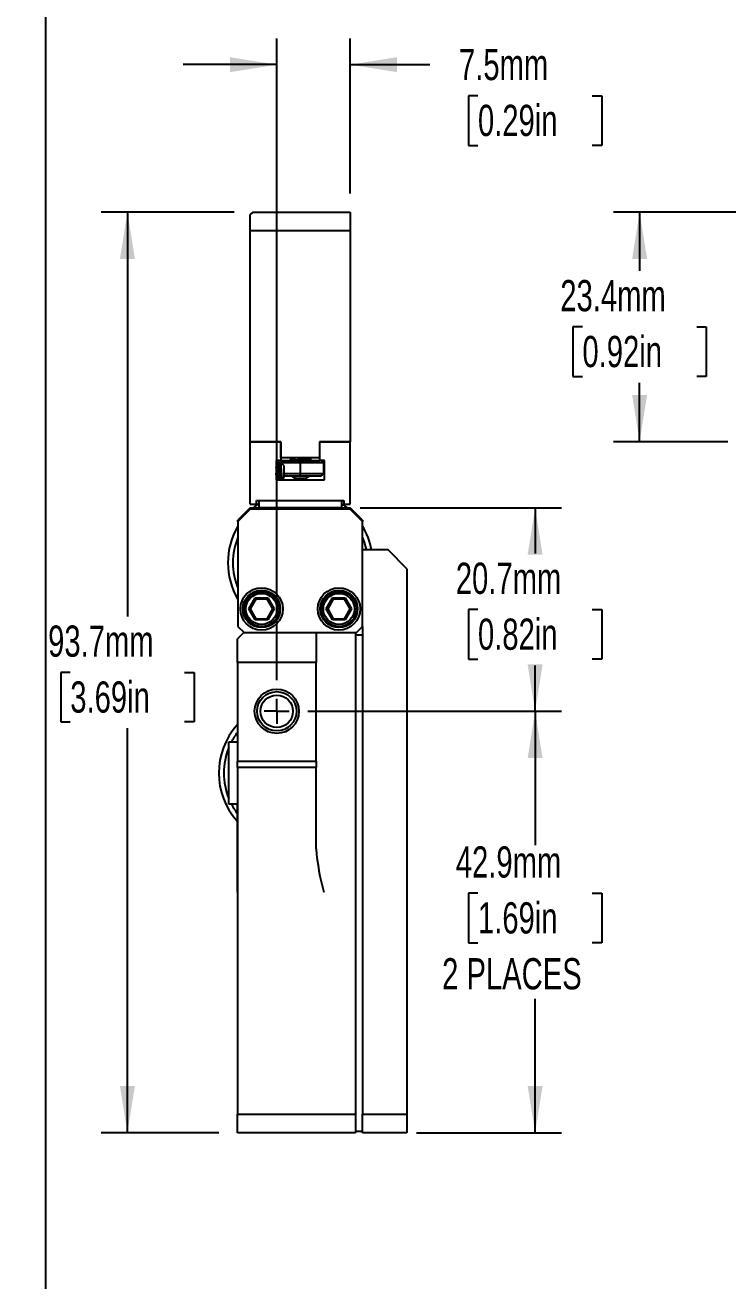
# Model space of a CAD drawing. Extents: x 0 to 278, y 1 to 215.
# Drawn here: x 0.2 to 47.9, y 57.3 to 142.5 of the extents above; entities that cross this region are included whole.
import ezdxf
from ezdxf.enums import TextEntityAlignment as Align

# ---------------------------------------------------------------- set-up
doc = ezdxf.new("R2010")
doc.units = 0
doc.layers.get('0').update_dxf_attribs({"linetype": 'CONTINUOUS'})
doc.dimstyles.new('SLDDIMSTYLE0', dxfattribs={"dimtxt": 2.116667, "dimasz": 3.175, "dimexe": 0, "dimexo": 0.0625, "dimgap": 0.529167, "dimtad": 0, "dimtih": 1, "dimtoh": 1, "dimlfac": 1.5, "dimrnd": 1e-09, "dimzin": 12, "dimsah": 1, "dimcen": 0.09, "dimazin": 3, "dimtfac": 1, "dimtofl": 0, "dimtmove": 0, "dimatfit": 3})
doc.dimstyles.new('SLDDIMSTYLE3', dxfattribs={"dimtxt": 2.116667, "dimasz": 3.175, "dimexe": 0, "dimexo": 0.0625, "dimgap": 0.529167, "dimtad": 0, "dimtih": 1, "dimtoh": 1, "dimlfac": 1.5, "dimrnd": 1e-09, "dimzin": 12, "dimsah": 1, "dimcen": 0.09, "dimazin": 3, "dimtfac": 1, "dimtmove": 0, "dimatfit": 3})

# ---------------------------------------------------------------- blocks, each defined once
blk = doc.blocks.new('_D_3')
at = {"color": 7, "linetype": 'CONTINUOUS'}
for p, q in [((49.154, 129.81), (40.111, 129.81)), ((41.889, 129.81), (41.889, 125.813)), ((38.01, 122.021), (37.367, 122.021)), ((37.367, 122.021), (37.367, 118.657)), ((45.768, 122.021), (46.411, 122.021)), ((46.411, 122.021), (46.411, 118.657)), ((37.367, 118.657), (38.01, 118.657)), ((46.411, 118.657), (45.768, 118.657)), ((41.889, 114.231), (41.889, 118.228)), ((47.884, 114.231), (40.111, 114.231))]:
    blk.add_line(p, q, dxfattribs=at)
for points in [[(41.889, 129.81), (41.381, 126.635), (42.397, 126.635)], [(41.889, 114.231), (42.397, 117.406), (41.381, 117.406)]]:
    blk.add_solid(points, dxfattribs=at)
at = {"color": 7, "linetype": 'CONTINUOUS', "width": 0.7}
for s, p in [('23.4mm', (36.507, 122.45, -4.49)), ('0.92in', (38.01, 118.657, -4.49))]:
    blk.add_text(s, height=2.1167, dxfattribs=at).set_placement(p, align=Align.BOTTOM_LEFT)
blk = doc.blocks.new('_D_8')
at = {"color": 7, "linetype": 'CONTINUOUS'}
for p, q in [((19.388, 95.943), (36.578, 95.943)), ((34.8, 95.943), (34.8, 86.852)), ((30.922, 83.601), (30.278, 83.601)), ((30.278, 83.601), (30.278, 80.237)), ((38.679, 83.601), (39.323, 83.601)), ((39.323, 83.601), (39.323, 80.237)), ((30.278, 80.237), (30.922, 80.237)), ((39.323, 80.237), (38.679, 80.237)), ((34.8, 67.354), (34.8, 76.445)), ((26.756, 67.354), (36.578, 67.354))]:
    blk.add_line(p, q, dxfattribs=at)
for points in [[(34.8, 95.943), (34.292, 92.768), (35.308, 92.768)], [(34.8, 67.354), (35.308, 70.529), (34.292, 70.529)]]:
    blk.add_solid(points, dxfattribs=at)
at = {"color": 7, "linetype": 'CONTINUOUS', "width": 0.7}
for s, p in [('42.9mm', (29.418, 84.03, -22.945)), ('1.69in', (30.922, 80.237, -22.945)), ('2 PLACES', (28.489, 76.445, -22.945))]:
    blk.add_text(s, height=2.1167, dxfattribs=at).set_placement(p, align=Align.BOTTOM_LEFT)
blk = doc.blocks.new('_D_9')
at = {"color": 7, "linetype": 'CONTINUOUS'}
for p, q in [((14.377, 129.81), (5.361, 129.81)), ((7.139, 129.81), (7.139, 102.374)), ((3.261, 98.582), (2.617, 98.582)), ((2.617, 98.582), (2.617, 95.219)), ((11.018, 98.582), (11.662, 98.582)), ((11.662, 98.582), (11.662, 95.219)), ((2.617, 95.219), (3.261, 95.219)), ((7.139, 67.354), (7.139, 94.79)), ((11.662, 95.219), (11.018, 95.219)), ((13.334, 67.354), (5.361, 67.354))]:
    blk.add_line(p, q, dxfattribs=at)
for points in [[(7.139, 129.81), (6.631, 126.635), (7.647, 126.635)], [(7.139, 67.354), (7.647, 70.529), (6.631, 70.529)]]:
    blk.add_solid(points, dxfattribs=at)
at = {"color": 7, "linetype": 'CONTINUOUS', "width": 0.7}
for s, p in [('93.7mm', (1.758, 99.011, -22.945)), ('3.69in', (3.261, 95.219, -22.945))]:
    blk.add_text(s, height=2.1167, dxfattribs=at).set_placement(p, align=Align.BOTTOM_LEFT)
blk = doc.blocks.new('_D_10')
at = {"color": 7, "linetype": 'CONTINUOUS'}
for p, q in [((17.271, 98.06), (17.271, 141.588)), ((22.251, 131.08), (22.251, 141.588)), ((17.271, 139.81), (10.921, 139.81)), ((22.251, 139.81), (27.645, 139.81)), ((30.922, 137.699), (30.278, 137.699)), ((30.278, 137.699), (30.278, 134.335)), ((38.679, 137.699), (39.323, 137.699)), ((39.323, 137.699), (39.323, 134.335)), ((30.278, 134.335), (30.922, 134.335)), ((39.323, 134.335), (38.679, 134.335))]:
    blk.add_line(p, q, dxfattribs=at)
for points in [[(17.271, 139.81), (14.096, 140.318), (14.096, 139.302)], [(22.251, 139.81), (25.426, 139.302), (25.426, 140.318)]]:
    blk.add_solid(points, dxfattribs=at)
at = {"color": 7, "linetype": 'CONTINUOUS', "width": 0.7}
for s, p in [('7.5mm', (29.634, 138.128, -22.945)), ('0.29in', (30.922, 134.335, -22.945))]:
    blk.add_text(s, height=2.1167, dxfattribs=at).set_placement(p, align=Align.BOTTOM_LEFT)
blk = doc.blocks.new('_D_11')
at = {"color": 7, "linetype": 'CONTINUOUS'}
for p, q in [((22.928, 109.745), (36.578, 109.745)), ((34.8, 109.745), (34.8, 106.637)), ((30.922, 102.844), (30.278, 102.844)), ((30.278, 102.844), (30.278, 99.481)), ((38.679, 102.844), (39.323, 102.844)), ((39.323, 102.844), (39.323, 99.481)), ((30.278, 99.481), (30.922, 99.481)), ((34.8, 95.943), (34.8, 99.052)), ((39.323, 99.481), (38.679, 99.481)), ((19.388, 95.943), (36.578, 95.943))]:
    blk.add_line(p, q, dxfattribs=at)
for points in [[(34.8, 109.745), (34.292, 106.57), (35.308, 106.57)], [(34.8, 95.943), (35.308, 99.118), (34.292, 99.118)]]:
    blk.add_solid(points, dxfattribs=at)
at = {"color": 7, "linetype": 'CONTINUOUS', "width": 0.7}
for s, p in [('20.7mm', (29.418, 103.273, -22.945)), ('0.82in', (30.922, 99.481, -22.945))]:
    blk.add_text(s, height=2.1167, dxfattribs=at).set_placement(p, align=Align.BOTTOM_LEFT)
blk = doc.blocks.new('SW_CENTERMARKSYMBOL_4')
at = {"color": 0, "linetype": 'CONTINUOUS'}
for q in [(-0.847, 0), (0, 0.847), (0, -0.847), (0.847, 0)]:
    blk.add_line((0, 0), q, dxfattribs=at)

msp = doc.modelspace()

# ---------------------------------------------------------------- linework, layer by layer
at = {"color": 7, "linetype": 'CONTINUOUS'}
for p, q in [((1.5794, 214.6454), (1.5794, 0.9032)), ((15.6471, 129.8099), (15.4778, 129.6406)), ((15.4778, 128.5399), (15.4778, 129.6406)), ((15.6471, 129.8099), (22.2511, 129.8099)), ((22.2511, 129.8099), (22.2511, 128.5399)), ((22.2511, 128.5399), (15.4778, 128.5399)), ((15.4778, 114.2313), (15.4778, 128.5399)), ((22.2511, 128.5399), (22.2511, 114.2313)), ((17.5521, 114.2313), (15.4778, 114.2313)), ((15.4778, 109.9846), (15.4778, 114.2313)), ((15.4778, 114.2313), (17.5415, 114.2313)), ((17.5415, 114.2313), (17.5415, 112.9613)), ((17.5521, 113.1306), (17.5521, 114.2313)), ((22.2511, 114.2313), (20.1768, 114.2313)), ((20.1768, 114.2313), (20.1768, 113.1306)), ((20.1874, 112.9613), (20.1874, 114.2313)), ((20.1874, 114.2313), (22.2511, 114.2313)), ((22.2511, 109.9846), (22.2511, 114.2313)), ((17.2304, 112.9613), (17.2304, 111.6489)), ((17.5415, 112.9613), (17.2304, 112.9613)), ((17.3353, 112.9274), (17.2975, 112.9274)), ((17.3656, 112.8806), (17.4463, 112.9613)), ((17.5182, 112.7919), (17.4173, 112.7919)), ((17.4865, 112.731), (17.4528, 112.731)), ((17.5307, 112.8134), (17.4777, 112.7228)), ((17.7638, 112.5983), (17.541, 112.821)), ((17.5415, 112.9613), (18.8644, 112.9613)), ((20.1768, 113.1306), (17.5521, 113.1306)), ((18.8644, 112.7919), (17.5701, 112.7919)), ((17.7638, 111.8003), (17.7638, 112.5983)), ((18.2853, 113.1306), (18.3327, 113.1029)), ((18.3327, 113.107), (18.3327, 113.0732)), ((18.8644, 112.9613), (18.8644, 112.7919)), ((18.8644, 112.9613), (20.1874, 112.9613)), ((18.8644, 112.7919), (18.8644, 112.0723)), ((20.4519, 112.7919), (18.8644, 112.7919)), ((19.4989, 112.9613), (19.5888, 113.0136)), ((19.5873, 113.113), (19.557, 113.1306)), ((19.5891, 113.0615), (19.5867, 113.0628)), ((19.5926, 113.0692), (19.5926, 113.107)), ((19.5926, 113.0187), (19.5926, 113.0565)), ((20.4985, 112.9613), (20.1874, 112.9613)), ((20.2826, 112.9613), (20.4519, 112.7919)), ((20.4519, 112.7919), (20.4519, 112.0723)), ((20.4985, 111.6489), (20.4985, 112.9613)), ((17.2304, 111.6489), (20.4985, 111.6489)), ((17.2908, 111.6489), (17.3052, 111.6736)), ((17.2975, 111.6675), (17.3353, 111.6675)), ((17.3161, 111.708), (17.3525, 111.6489)), ((17.4346, 111.6489), (17.4346, 111.8549)), ((17.5932, 111.6489), (17.6076, 111.6736)), ((17.5999, 111.6675), (17.6377, 111.6675)), ((17.631, 111.6755), (17.631, 111.6723)), ((17.635, 111.6715), (17.7638, 111.8003)), ((17.7638, 112.0723), (18.8644, 112.0723)), ((18.8644, 111.9029), (17.7638, 111.9029)), ((18.2602, 111.9029), (18.331, 111.8533)), ((18.3163, 111.9029), (18.3327, 111.8934)), ((18.331, 111.8533), (18.502, 111.7336)), ((18.3327, 111.8975), (18.3327, 111.8522)), ((19.0456, 111.7336), (18.502, 111.7336)), ((18.8644, 112.0723), (18.8644, 111.9029)), ((18.8644, 112.0723), (20.4519, 112.0723)), ((20.2826, 111.9029), (18.8644, 111.9029)), ((19.2268, 111.7336), (19.0456, 111.7336)), ((19.2268, 111.7336), (19.4687, 111.9029)), ((20.4519, 112.0723), (20.2826, 111.9029)), ((15.4778, 109.9846), (15.9011, 109.9846)), ((15.9011, 109.9846), (15.9011, 110.2386)), ((15.9011, 110.2386), (21.8278, 110.2386)), ((16.0704, 109.7453), (16.0704, 110.2386)), ((21.6584, 110.2386), (21.6584, 109.7453)), ((21.8278, 110.2386), (21.8278, 109.9846)), ((21.8278, 109.9846), (22.2511, 109.9846)), ((15.4778, 109.7453), (14.6311, 108.8986)), ((15.4778, 109.6606), (14.6311, 108.8139)), ((15.4778, 109.7453), (16.0704, 109.7453)), ((22.2511, 109.6606), (15.4778, 109.6606)), ((16.4091, 109.7453), (16.0704, 109.7453)), ((21.3198, 109.7453), (16.4091, 109.7453)), ((16.7478, 109.7453), (16.7478, 109.6606)), ((16.8441, 109.7453), (16.7953, 109.6606)), ((20.9336, 109.6606), (20.8847, 109.7453)), ((20.9811, 109.6606), (20.9811, 109.7453)), ((21.6584, 109.7453), (21.3198, 109.7453)), ((21.6584, 109.7453), (22.2511, 109.7453)), ((23.0978, 108.8986), (22.2511, 109.7453)), ((23.0978, 108.8139), (22.2511, 109.6606)), ((14.6311, 108.8139), (14.6311, 108.8986)), ((14.6311, 108.8139), (14.6311, 101.7019)), ((23.0978, 108.8986), (23.0978, 108.8139)), ((23.0978, 101.7019), (23.0978, 108.8139)), ((24.8224, 106.8873), (23.0978, 106.8873)), ((26.0924, 105.6173), (24.8224, 106.8873)), ((26.0924, 105.6173), (26.0924, 68.6239)), ((23.0999, 104.3793), (23.0978, 104.3793)), ((15.3782, 102.8873), (15.809, 103.6334)), ((15.8579, 103.5487), (15.476, 102.8873)), ((15.809, 103.6334), (15.8579, 103.5487)), ((15.809, 103.6334), (16.6705, 103.6334)), ((16.6217, 103.5487), (15.8579, 103.5487)), ((16.6217, 103.5487), (16.6705, 103.6334)), ((17.0036, 102.8873), (16.6217, 103.5487)), ((16.6705, 103.6334), (17.1013, 102.8873)), ((20.6276, 102.8873), (21.0583, 103.6334)), ((21.1072, 103.5487), (20.7253, 102.8873)), ((21.0583, 103.6334), (21.1072, 103.5487)), ((21.0583, 103.6334), (21.9199, 103.6334)), ((21.871, 103.5487), (21.1072, 103.5487)), ((21.871, 103.5487), (21.9199, 103.6334)), ((22.2529, 102.8873), (21.871, 103.5487)), ((21.9199, 103.6334), (22.3507, 102.8873)), ((23.0978, 103.3193), (23.0999, 103.3193)), ((15.3782, 102.8873), (15.476, 102.8873)), ((15.809, 102.1411), (15.3782, 102.8873)), ((15.476, 102.8873), (15.8579, 102.2258)), ((16.6217, 102.2258), (17.0036, 102.8873)), ((17.1013, 102.8873), (16.6705, 102.1411)), ((17.0036, 102.8873), (17.1013, 102.8873)), ((21.0583, 102.1411), (20.6276, 102.8873)), ((20.6276, 102.8873), (20.7253, 102.8873)), ((20.7253, 102.8873), (21.1072, 102.2258)), ((21.871, 102.2258), (22.2529, 102.8873)), ((22.3507, 102.8873), (21.9199, 102.1411)), ((22.2529, 102.8873), (22.3507, 102.8873)), ((14.6311, 101.7019), (15.0544, 101.2786)), ((15.809, 102.1411), (15.8579, 102.2258)), ((16.6705, 102.1411), (15.809, 102.1411)), ((15.8579, 102.2258), (16.6217, 102.2258)), ((16.6217, 102.2258), (16.6705, 102.1411)), ((21.0583, 102.1411), (21.1072, 102.2258)), ((21.9199, 102.1411), (21.0583, 102.1411)), ((21.1072, 102.2258), (21.871, 102.2258)), ((21.871, 102.2258), (21.9199, 102.1411)), ((22.6744, 101.2786), (23.0978, 101.7019)), ((23.0978, 101.7019), (23.0978, 68.6239)), ((15.0278, 101.2786), (14.6044, 100.8553)), ((14.6044, 99.2466), (14.6044, 100.8553)), ((15.0278, 101.2786), (15.0544, 101.2786)), ((15.0544, 101.2786), (22.6744, 101.2786)), ((19.9378, 101.2786), (19.9378, 99.2466)), ((22.6044, 101.2786), (22.6044, 68.6239)), ((22.6044, 101.1359), (23.0978, 101.1359)), ((19.9378, 99.2466), (14.6044, 99.2466)), ((14.6044, 99.2466), (14.6044, 92.5566)), ((19.9378, 92.5566), (19.9378, 99.2466)), ((14.0164, 89.6369), (14.0164, 93.8703)), ((14.0164, 93.8703), (14.6044, 93.8703)), ((14.6044, 92.5566), (19.9378, 92.5566)), ((14.6044, 92.1333), (14.6044, 92.5566)), ((19.9378, 92.1333), (14.6044, 92.1333)), ((14.6044, 92.1333), (14.6044, 83.6666)), ((19.9378, 92.5566), (19.9378, 92.1333)), ((19.9378, 86.6129), (19.9378, 92.1333)), ((14.6044, 89.6369), (14.0164, 89.6369)), ((14.6044, 83.6666), (14.6044, 89.6369)), ((14.6044, 83.6666), (14.6044, 68.6239)), ((14.6044, 68.6239), (22.6044, 68.6239)), ((14.6044, 67.3539), (14.6044, 68.6239)), ((22.6044, 68.6239), (22.6044, 67.3539)), ((23.0978, 68.6239), (26.0924, 68.6239)), ((23.0978, 67.3539), (23.0978, 68.6239)), ((26.0924, 68.6239), (26.0924, 67.3539)), ((22.6044, 67.3539), (14.6044, 67.3539)), ((23.0978, 67.4386), (22.6044, 67.4386)), ((26.0924, 67.3539), (23.0978, 67.3539))]:
    msp.add_line(p, q, dxfattribs=at)
at = {"color": 7, "linetype": 'CONTINUOUS', "flags": 128}
for points in [[(17.2908, 112.9208), (17.2331, 112.8216), (17.2304, 112.8169)], [(17.4571, 112.7237), (17.3992, 112.8229), (17.3413, 112.9223)], [(17.5999, 111.677), (17.5933, 111.6723), (17.5748, 111.7388), (17.5563, 111.8744), (17.5363, 112.064), (17.5187, 112.2666), (17.4992, 112.4651), (17.4797, 112.6224), (17.4621, 112.7123), (17.457, 112.7158)], [(17.631, 111.6723), (17.621, 111.7151), (17.6115, 111.8113), (17.6009, 111.957), (17.5906, 112.1345), (17.5812, 112.3222), (17.5707, 112.5066), (17.5603, 112.6634), (17.5508, 112.7713), (17.5405, 112.8212), (17.5345, 112.8112)], [(18.3403, 113.0776), (18.2411, 113.0197), (18.1416, 112.9618)], [(18.1434, 112.9618), (18.1428, 112.9625), (18.2339, 112.9809), (18.4195, 112.9994), (18.6792, 113.0194), (18.9566, 113.0371), (19.2285, 113.0565), (19.4438, 113.076), (19.5669, 113.0937), (19.5797, 113.107)], [(18.1988, 113.1306), (18.2416, 113.1057), (18.315, 113.0628)], [(18.3421, 113.107), (18.3375, 113.1136), (18.3985, 113.1306)], [(19.4125, 112.9613), (19.4898, 113.0064), (19.5892, 113.0643)], [(19.4634, 112.9909), (19.536, 112.9993), (19.5926, 113.0187)], [(19.5518, 113.0425), (19.5926, 113.0565), (19.5782, 113.0615)], [(17.2975, 111.677), (17.2909, 111.6723), (17.2724, 111.7388), (17.2539, 111.8744), (17.2339, 112.064), (17.2304, 112.1049)], [(17.4346, 111.8549), (17.4746, 111.6901), (17.4917, 111.6489)], [(18.3355, 111.8522), (18.2972, 111.8876), (18.2889, 111.9029)], [(18.3403, 111.8596), (18.3426, 111.8693), (18.4039, 111.8848), (18.5371, 111.9029)], [(16.0704, 110.0583), (15.7741, 109.8363), (15.665, 109.7453)], [(22.0639, 109.7453), (21.8054, 109.9525), (21.6584, 110.0583)]]:
    msp.add_lwpolyline(points, dxfattribs=at)
at = {"color": 7, "linetype": 'CONTINUOUS'}
for centre, radius in [((16.2398, 102.8873), 1.4393), ((16.2398, 102.8873), 1.27), ((16.2398, 102.8873), 1.1853), ((16.2398, 102.8873), 1.0583), ((21.4891, 102.8873), 1.4393), ((21.4891, 102.8873), 1.27), ((21.4891, 102.8873), 1.1853), ((21.4891, 102.8873), 1.0583), ((17.2711, 95.9433), 1.5027), ((17.2711, 95.9433), 1.3333), ((17.2711, 95.9433), 1.1)]:
    msp.add_circle(centre, radius, dxfattribs=at)
for centre, radius, start, end in [((12.9144, 111.6289), 4.4028, 1.139304, 11.402077), ((-1.3621, 110.5355), 18.8107, 3.39356, 7.265862), ((7.2969, 111.4394), 10.1463, 2.347216, 8.359612), ((13.5418, 111.6435), 4.0893, 0.403611, 15.286284), ((18.7115, 111.8199), 1.3107, 90.129888, 106.358606), ((17.8229, 125.6848), 12.7373, 272.669618, 277.927691), ((19.0095, 106.9911), 4.9119, 90.270372, 97.915807), ((18.8644, 106.0199), 4.9107, 149.549686, 210.450314), ((18.8644, 106.0199), 4.9107, 10.173081, 30.485733), ((18.8644, 106.0199), 4.572, 157.808393, 202.191607), ((18.8644, 106.0199), 4.572, 10.935595, 22.191607), ((18.2498, 91.7536), 4.9107, 137.930329, 222.069671), ((18.2498, 91.7536), 4.572, 142.874755, 152.421532), ((18.2498, 91.7536), 4.572, 157.808393, 202.191607), ((18.2498, 91.7536), 4.572, 207.578468, 217.125245), ((35.3462, 87.8597), 15.4588, 184.626009, 195.738114)]:
    msp.add_arc(centre, radius, start, end, dxfattribs=at)

# ---------------------------------------------------------------- block references
msp.add_blockref('SW_CENTERMARKSYMBOL_4', (17.2711, 95.9433), dxfattribs=at)

# ---------------------------------------------------------------- dimensions: what is measured, and where the dimension line sits
dim = msp.add_linear_dim(base=(22.2511, 139.8099), p1=(17.2711, 96.7899), p2=(22.2511, 129.8099), dimstyle='SLDDIMSTYLE3', dxfattribs=at)
dim.commit()
dim.dimension.update_dxf_attribs({"geometry": '_D_10', "text_midpoint": (34.8002, 139.8099), "dimtype": 160})
for base, p1, p2, picture, middle in [((7.1394, 129.8099), (14.6044, 67.3539), (15.6471, 129.8099), '_D_9', (7.1394, 98.5819)), ((41.889, 129.8099), (49.1543, 114.2313), (50.4243, 129.8099), '_D_3', (41.889, 122.0206)), ((34.8002, 109.7453), (18.1178, 95.9433), (21.6584, 109.7453), '_D_11', (34.8002, 102.8443))]:
    dim = msp.add_linear_dim(base=base, p1=p1, p2=p2, angle=90, dimstyle='SLDDIMSTYLE0', dxfattribs=at)
    dim.commit()
    dim.dimension.update_dxf_attribs({"geometry": picture, "text_midpoint": middle, "dimtype": 160})
dim = msp.add_linear_dim(base=(34.8002, 67.3539), p1=(18.1178, 95.9433), p2=(22.6044, 67.3539), angle=90, text='<>\\P2 PLACES', dimstyle='SLDDIMSTYLE0', dxfattribs=at)
dim.commit()
dim.dimension.update_dxf_attribs({"geometry": '_D_8', "text_midpoint": (34.8002, 81.6486), "dimtype": 160})

doc.saveas('drawing.dxf')
